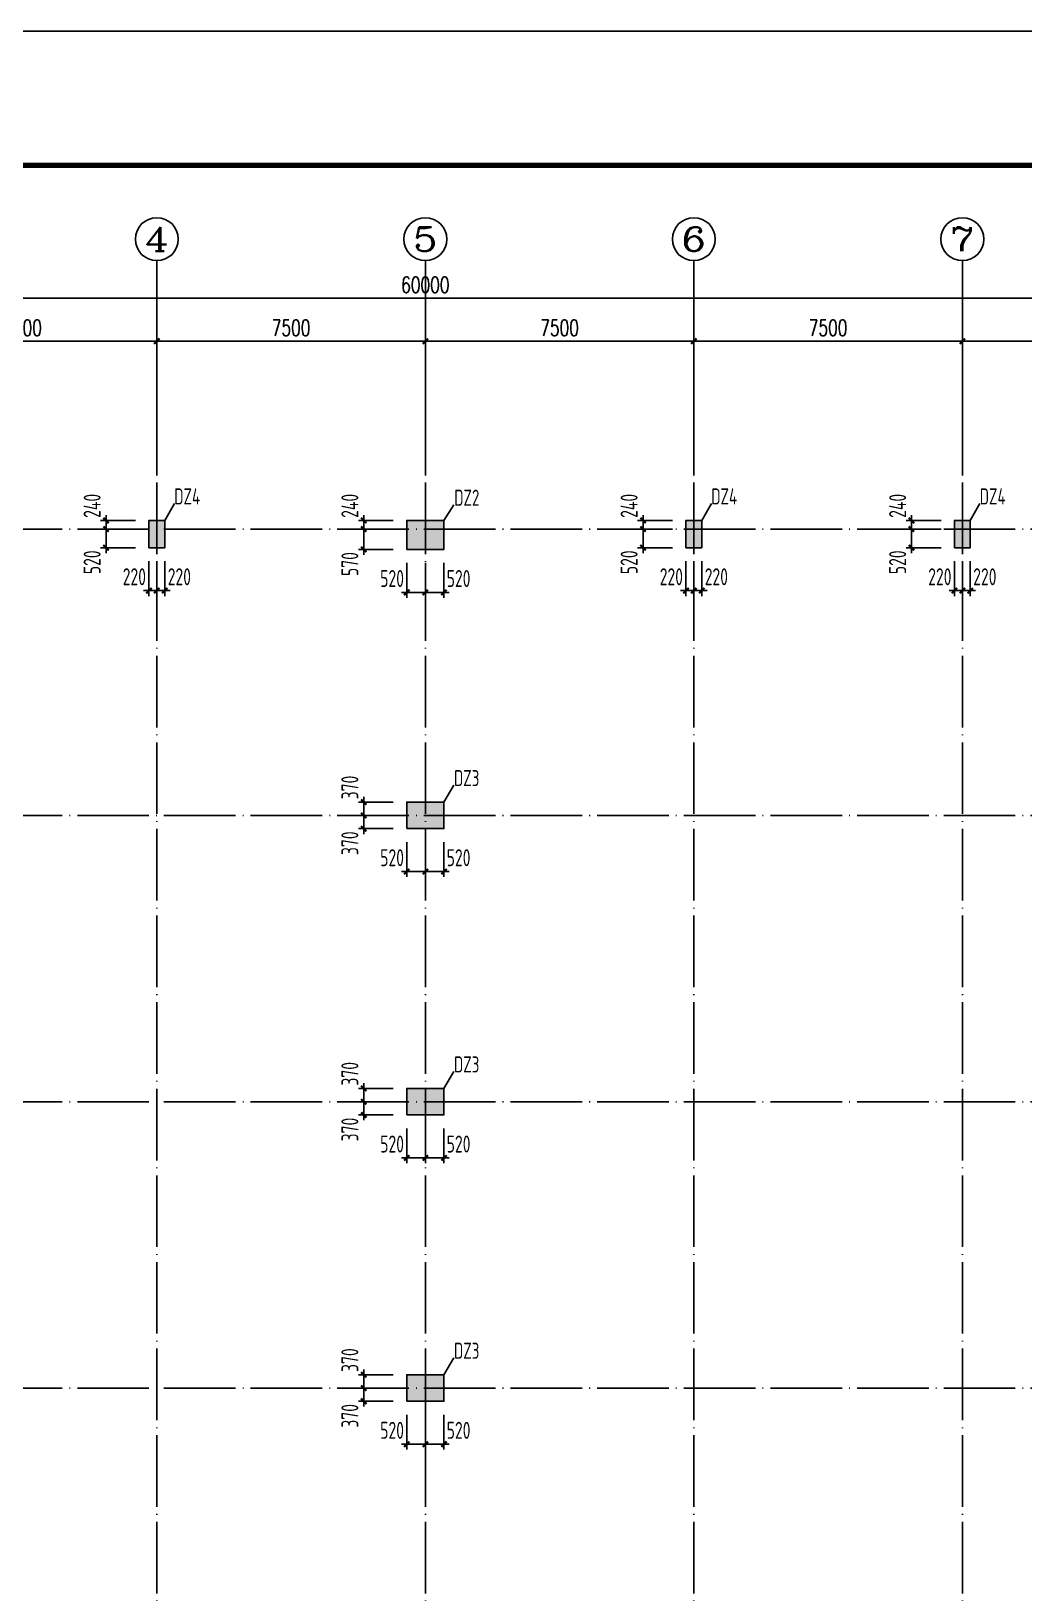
# Model space of a CAD drawing. Extents: x 14475413 to 15955882, y -732572 to -282951.
# Drawn here: x 14927108 to 14954831, y -510457 to -466825 of the extents above; entities that cross this region are included whole.
import ezdxf
from ezdxf.enums import TextEntityAlignment as Align

# ---------------------------------------------------------------- set-up
doc = ezdxf.new("R2010")
doc.units = 0
doc.header["$LTSCALE"] = 1000
doc.header["$MEASUREMENT"] = 0
doc.linetypes.add('DOTE', pattern=[2.42, 2, -0.2, 0.02, -0.2])
for name, color, linetype in [('AXIS', 3, 'Continuous'), ('AXIS_TEXT', 7, 'Continuous'), ('COLU', 253, 'Continuous'), ('COLU_DIM', 3, 'Continuous'), ('COLU_HATCH', 251, 'Continuous'), ('DOTE', 1, 'DOTE'), ('STAIR', 2, 'Continuous'), ('TK', 4, 'Continuous')]:
    doc.layers.add(name, color=color, linetype=linetype)
doc.styles.add('_TCH_AXIS', font='COMPLEX', dxfattribs={"bigfont": 'GBCBIG'})
doc.styles.add('_TCH_DIM_T3', font='SIMPLEX', dxfattribs={"width": 0.705882, "bigfont": 'GBCBIG'})
doc.styles.add('COMPLEX', font='COMPLEX')
doc.styles.add('TSSD_Dimension', font='Tssdeng.shx', dxfattribs={"width": 0.7, "bigfont": 'hztxt.shx'})
doc.styles.add('TSSD_REIN', font='tssdeng.shx', dxfattribs={"width": 0.7, "bigfont": 'tssdchn.shx'})
doc.dimstyles.new('_TCH_ARCH&&150', dxfattribs={"dimtxt": 446.25, "dimasz": 150, "dimexe": 375, "dimexo": 450, "dimgap": 150, "dimtad": 1, "dimdec": 0, "dimzin": 0, "dimdsep": 46, "dimtxsty": '_TCH_DIM_T3', "dimblk": 'ARCHTICK', "dimcen": 0.09, "dimclrt": 7, "dimazin": 2, "dimtfac": 1, "dimtdec": 0, "dimtix": 1, "dimtmove": 2, "dimatfit": 3, "dimfxl": 0, "dimtolj": 1, "dimtzin": 0, "dimarcsym": 0})
doc.dimstyles.new('TSSD_150_150', dxfattribs={"dimtxt": 475, "dimasz": 150, "dimexe": 150, "dimexo": 375, "dimgap": 150, "dimtad": 1, "dimdec": 0, "dimzin": 0, "dimdsep": 46, "dimtxsty": 'TSSD_Dimension', "dimblk": 'ARCHTICK', "dimcen": 0, "dimdle": 150, "dimclrt": 7, "dimadec": 0, "dimazin": 0, "dimtfac": 1, "dimtdec": 0, "dimtix": 1, "dimtmove": 2, "dimatfit": 3, "dimfxl": 0, "dimtolj": 1, "dimtzin": 0, "dimarcsym": 0})

# ---------------------------------------------------------------- blocks, each defined once
blk = doc.blocks.new('_ArchTick')
at = {"color": 0, "linetype": 'ByBlock', "const_width": 0.4}
blk.add_lwpolyline([(-0.5, -0.5), (0.5, 0.5)], dxfattribs=at)
blk = doc.blocks.new('*D75')
at = {"layer": 'COLU_DIM', "color": 0, "lineweight": -2, "ltscale": 0.5}
for p, q in [((14938116, -489481), (14938116, -490456)), ((14938636, -489481), (14938636, -490456)), ((14938786, -490306), (14937966, -490306))]:
    blk.add_line(p, q, dxfattribs=at)
at = {"layer": 'Defpoints', "color": 0, "ltscale": 0.5}
for p in [(14938116, -489106), (14938636, -489106), (14938116, -490306)]:
    blk.add_point(p, dxfattribs=at)
at = {"layer": 'COLU_DIM', "color": 0, "lineweight": -2, "ltscale": 0.5, "xscale": 150, "yscale": 150, "zscale": 150, "rotation": 180}
blk.add_blockref('_ArchTick', (14938116, -490306), dxfattribs=at)
at = {"layer": 'COLU_DIM', "color": 0, "lineweight": -2, "ltscale": 0.5, "xscale": 150, "yscale": 150, "zscale": 150}
blk.add_blockref('_ArchTick', (14938636, -490306), dxfattribs=at)
at = {"layer": 'COLU_DIM', "color": 7, "ltscale": 0.5, "insert": (14939044, -489918), "char_height": 475, "attachment_point": 5, "style": 'TSSD_Dimension'}
blk.add_mtext('\\A1;520', dxfattribs=at)
blk = doc.blocks.new('*D76')
at = {"layer": 'COLU_DIM', "color": 0, "lineweight": -2, "ltscale": 0.5}
for p, q in [((14937596, -489481), (14937596, -490456)), ((14938116, -489481), (14938116, -490456)), ((14938266, -490306), (14937446, -490306))]:
    blk.add_line(p, q, dxfattribs=at)
at = {"layer": 'Defpoints', "color": 0, "ltscale": 0.5}
for p in [(14937596, -489106), (14938116, -489106), (14937596, -490306)]:
    blk.add_point(p, dxfattribs=at)
at = {"layer": 'COLU_DIM', "color": 0, "lineweight": -2, "ltscale": 0.5, "xscale": 150, "yscale": 150, "zscale": 150, "rotation": 180}
blk.add_blockref('_ArchTick', (14937596, -490306), dxfattribs=at)
at = {"layer": 'COLU_DIM', "color": 0, "lineweight": -2, "ltscale": 0.5, "xscale": 150, "yscale": 150, "zscale": 150}
blk.add_blockref('_ArchTick', (14938116, -490306), dxfattribs=at)
at = {"layer": 'COLU_DIM', "color": 7, "ltscale": 0.5, "insert": (14937187, -489918), "char_height": 475, "attachment_point": 5, "style": 'TSSD_Dimension'}
blk.add_mtext('\\A1;520', dxfattribs=at)
blk = doc.blocks.new('*D77')
at = {"layer": 'COLU_DIM', "color": 0, "lineweight": -2, "ltscale": 0.5}
for p, q in [((14936396, -489256), (14936396, -488586)), ((14937221, -488736), (14936246, -488736)), ((14937221, -489106), (14936246, -489106))]:
    blk.add_line(p, q, dxfattribs=at)
at = {"layer": 'Defpoints', "color": 0, "ltscale": 0.5}
for p in [(14936396, -488736), (14937596, -488736), (14937596, -489106)]:
    blk.add_point(p, dxfattribs=at)
at = {"layer": 'COLU_DIM', "color": 0, "lineweight": -2, "ltscale": 0.5, "xscale": 150, "yscale": 150, "zscale": 150}
for p, rotation in [((14936396, -488736), 90), ((14936396, -489106), 270)]:
    blk.add_blockref('_ArchTick', p, dxfattribs=dict(at, rotation=rotation))
at = {"layer": 'COLU_DIM', "color": 7, "ltscale": 0.5, "insert": (14936008, -489514), "char_height": 475, "attachment_point": 5, "rotation": 90, "style": 'TSSD_Dimension'}
blk.add_mtext('\\A1;370', dxfattribs=at)
blk = doc.blocks.new('*D78')
at = {"layer": 'COLU_DIM', "color": 0, "lineweight": -2, "ltscale": 0.5}
for p, q in [((14936396, -488886), (14936396, -488216)), ((14937221, -488366), (14936246, -488366)), ((14937221, -488736), (14936246, -488736))]:
    blk.add_line(p, q, dxfattribs=at)
at = {"layer": 'Defpoints', "color": 0, "ltscale": 0.5}
for p in [(14936396, -488366), (14937596, -488366), (14937596, -488736)]:
    blk.add_point(p, dxfattribs=at)
at = {"layer": 'COLU_DIM', "color": 0, "lineweight": -2, "ltscale": 0.5, "xscale": 150, "yscale": 150, "zscale": 150}
for p, rotation in [((14936396, -488366), 90), ((14936396, -488736), 270)]:
    blk.add_blockref('_ArchTick', p, dxfattribs=dict(at, rotation=rotation))
at = {"layer": 'COLU_DIM', "color": 7, "ltscale": 0.5, "insert": (14936008, -487957), "char_height": 475, "attachment_point": 5, "rotation": 90, "style": 'TSSD_Dimension'}
blk.add_mtext('\\A1;370', dxfattribs=at)
blk = doc.blocks.new('*D79')
at = {"layer": 'COLU_DIM', "color": 0, "lineweight": -2, "ltscale": 0.5}
for p, q in [((14938116, -481681), (14938116, -482656)), ((14938636, -481681), (14938636, -482656)), ((14938786, -482506), (14937966, -482506))]:
    blk.add_line(p, q, dxfattribs=at)
at = {"layer": 'Defpoints', "color": 0, "ltscale": 0.5}
for p in [(14938116, -481306), (14938636, -481306), (14938116, -482506)]:
    blk.add_point(p, dxfattribs=at)
at = {"layer": 'COLU_DIM', "color": 0, "lineweight": -2, "ltscale": 0.5, "xscale": 150, "yscale": 150, "zscale": 150, "rotation": 180}
blk.add_blockref('_ArchTick', (14938116, -482506), dxfattribs=at)
at = {"layer": 'COLU_DIM', "color": 0, "lineweight": -2, "ltscale": 0.5, "xscale": 150, "yscale": 150, "zscale": 150}
blk.add_blockref('_ArchTick', (14938636, -482506), dxfattribs=at)
at = {"layer": 'COLU_DIM', "color": 7, "ltscale": 0.5, "insert": (14939044, -482118), "char_height": 475, "attachment_point": 5, "style": 'TSSD_Dimension'}
blk.add_mtext('\\A1;520', dxfattribs=at)
blk = doc.blocks.new('*D80')
at = {"layer": 'COLU_DIM', "color": 0, "lineweight": -2, "ltscale": 0.5}
for p, q in [((14937596, -481681), (14937596, -482656)), ((14938116, -481681), (14938116, -482656)), ((14938266, -482506), (14937446, -482506))]:
    blk.add_line(p, q, dxfattribs=at)
at = {"layer": 'Defpoints', "color": 0, "ltscale": 0.5}
for p in [(14937596, -481306), (14938116, -481306), (14937596, -482506)]:
    blk.add_point(p, dxfattribs=at)
at = {"layer": 'COLU_DIM', "color": 0, "lineweight": -2, "ltscale": 0.5, "xscale": 150, "yscale": 150, "zscale": 150, "rotation": 180}
blk.add_blockref('_ArchTick', (14937596, -482506), dxfattribs=at)
at = {"layer": 'COLU_DIM', "color": 0, "lineweight": -2, "ltscale": 0.5, "xscale": 150, "yscale": 150, "zscale": 150}
blk.add_blockref('_ArchTick', (14938116, -482506), dxfattribs=at)
at = {"layer": 'COLU_DIM', "color": 7, "ltscale": 0.5, "insert": (14937187, -482118), "char_height": 475, "attachment_point": 5, "style": 'TSSD_Dimension'}
blk.add_mtext('\\A1;520', dxfattribs=at)
blk = doc.blocks.new('*D81')
at = {"layer": 'COLU_DIM', "color": 0, "lineweight": -2, "ltscale": 0.5}
for p, q in [((14937221, -480736), (14936246, -480736)), ((14936396, -481456), (14936396, -480586)), ((14937221, -481306), (14936246, -481306))]:
    blk.add_line(p, q, dxfattribs=at)
at = {"layer": 'Defpoints', "color": 0, "ltscale": 0.5}
for p in [(14936396, -480736), (14937596, -480736), (14937596, -481306)]:
    blk.add_point(p, dxfattribs=at)
at = {"layer": 'COLU_DIM', "color": 0, "lineweight": -2, "ltscale": 0.5, "xscale": 150, "yscale": 150, "zscale": 150}
for p, rotation in [((14936396, -480736), 90), ((14936396, -481306), 270)]:
    blk.add_blockref('_ArchTick', p, dxfattribs=dict(at, rotation=rotation))
at = {"layer": 'COLU_DIM', "color": 7, "ltscale": 0.5, "insert": (14936008, -481714), "char_height": 475, "attachment_point": 5, "rotation": 90, "style": 'TSSD_Dimension'}
blk.add_mtext('\\A1;570', dxfattribs=at)
blk = doc.blocks.new('*D82')
at = {"layer": 'COLU_DIM', "color": 0, "lineweight": -2, "ltscale": 0.5}
for p, q in [((14936396, -480496), (14936396, -480346)), ((14937221, -480496), (14936246, -480496)), ((14937221, -480736), (14936246, -480736)), ((14936396, -480736), (14936396, -480496)), ((14936396, -480736), (14936396, -480886))]:
    blk.add_line(p, q, dxfattribs=at)
at = {"layer": 'Defpoints', "color": 0, "ltscale": 0.5}
for p in [(14936396, -480496), (14937596, -480496), (14937596, -480736)]:
    blk.add_point(p, dxfattribs=at)
at = {"layer": 'COLU_DIM', "color": 0, "lineweight": -2, "ltscale": 0.5, "xscale": 150, "yscale": 150, "zscale": 150}
for p, rotation in [((14936396, -480496), 270), ((14936396, -480736), 90)]:
    blk.add_blockref('_ArchTick', p, dxfattribs=dict(at, rotation=rotation))
at = {"layer": 'COLU_DIM', "color": 7, "ltscale": 0.5, "insert": (14936008, -480087), "char_height": 475, "attachment_point": 5, "rotation": 90, "style": 'TSSD_Dimension'}
blk.add_mtext('\\A1;240', dxfattribs=at)
blk = doc.blocks.new('*D91')
at = {"layer": 'COLU_DIM', "color": 0, "lineweight": -2, "ltscale": 0.5}
for p, q in [((14938116, -497481), (14938116, -498456)), ((14938636, -497481), (14938636, -498456)), ((14938786, -498306), (14937966, -498306))]:
    blk.add_line(p, q, dxfattribs=at)
at = {"layer": 'Defpoints', "color": 0, "ltscale": 0.5}
for p in [(14938116, -497106), (14938636, -497106), (14938116, -498306)]:
    blk.add_point(p, dxfattribs=at)
at = {"layer": 'COLU_DIM', "color": 0, "lineweight": -2, "ltscale": 0.5, "xscale": 150, "yscale": 150, "zscale": 150, "rotation": 180}
blk.add_blockref('_ArchTick', (14938116, -498306), dxfattribs=at)
at = {"layer": 'COLU_DIM', "color": 0, "lineweight": -2, "ltscale": 0.5, "xscale": 150, "yscale": 150, "zscale": 150}
blk.add_blockref('_ArchTick', (14938636, -498306), dxfattribs=at)
at = {"layer": 'COLU_DIM', "color": 7, "ltscale": 0.5, "insert": (14939044, -497918), "char_height": 475, "attachment_point": 5, "style": 'TSSD_Dimension'}
blk.add_mtext('\\A1;520', dxfattribs=at)
blk = doc.blocks.new('*D92')
at = {"layer": 'COLU_DIM', "color": 0, "lineweight": -2, "ltscale": 0.5}
for p, q in [((14937596, -497481), (14937596, -498456)), ((14938116, -497481), (14938116, -498456)), ((14938266, -498306), (14937446, -498306))]:
    blk.add_line(p, q, dxfattribs=at)
at = {"layer": 'Defpoints', "color": 0, "ltscale": 0.5}
for p in [(14937596, -497106), (14938116, -497106), (14937596, -498306)]:
    blk.add_point(p, dxfattribs=at)
at = {"layer": 'COLU_DIM', "color": 0, "lineweight": -2, "ltscale": 0.5, "xscale": 150, "yscale": 150, "zscale": 150, "rotation": 180}
blk.add_blockref('_ArchTick', (14937596, -498306), dxfattribs=at)
at = {"layer": 'COLU_DIM', "color": 0, "lineweight": -2, "ltscale": 0.5, "xscale": 150, "yscale": 150, "zscale": 150}
blk.add_blockref('_ArchTick', (14938116, -498306), dxfattribs=at)
at = {"layer": 'COLU_DIM', "color": 7, "ltscale": 0.5, "insert": (14937187, -497918), "char_height": 475, "attachment_point": 5, "style": 'TSSD_Dimension'}
blk.add_mtext('\\A1;520', dxfattribs=at)
blk = doc.blocks.new('*D93')
at = {"layer": 'COLU_DIM', "color": 0, "lineweight": -2, "ltscale": 0.5}
for p, q in [((14937221, -496736), (14936246, -496736)), ((14936396, -497256), (14936396, -496586)), ((14937221, -497106), (14936246, -497106))]:
    blk.add_line(p, q, dxfattribs=at)
at = {"layer": 'Defpoints', "color": 0, "ltscale": 0.5}
for p in [(14936396, -496736), (14937596, -496736), (14937596, -497106)]:
    blk.add_point(p, dxfattribs=at)
at = {"layer": 'COLU_DIM', "color": 0, "lineweight": -2, "ltscale": 0.5, "xscale": 150, "yscale": 150, "zscale": 150}
for p, rotation in [((14936396, -496736), 90), ((14936396, -497106), 270)]:
    blk.add_blockref('_ArchTick', p, dxfattribs=dict(at, rotation=rotation))
at = {"layer": 'COLU_DIM', "color": 7, "ltscale": 0.5, "insert": (14936008, -497514), "char_height": 475, "attachment_point": 5, "rotation": 90, "style": 'TSSD_Dimension'}
blk.add_mtext('\\A1;370', dxfattribs=at)
blk = doc.blocks.new('*D94')
at = {"layer": 'COLU_DIM', "color": 0, "lineweight": -2, "ltscale": 0.5}
for p, q in [((14937221, -496366), (14936246, -496366)), ((14936396, -496886), (14936396, -496216)), ((14937221, -496736), (14936246, -496736))]:
    blk.add_line(p, q, dxfattribs=at)
at = {"layer": 'Defpoints', "color": 0, "ltscale": 0.5}
for p in [(14936396, -496366), (14937596, -496366), (14937596, -496736)]:
    blk.add_point(p, dxfattribs=at)
at = {"layer": 'COLU_DIM', "color": 0, "lineweight": -2, "ltscale": 0.5, "xscale": 150, "yscale": 150, "zscale": 150}
for p, rotation in [((14936396, -496366), 90), ((14936396, -496736), 270)]:
    blk.add_blockref('_ArchTick', p, dxfattribs=dict(at, rotation=rotation))
at = {"layer": 'COLU_DIM', "color": 7, "ltscale": 0.5, "insert": (14936008, -495957), "char_height": 475, "attachment_point": 5, "rotation": 90, "style": 'TSSD_Dimension'}
blk.add_mtext('\\A1;370', dxfattribs=at)
blk = doc.blocks.new('*D103')
at = {"layer": 'COLU_DIM', "color": 0, "lineweight": -2, "ltscale": 0.5}
for p, q in [((14938116, -505481), (14938116, -506456)), ((14938636, -505481), (14938636, -506456)), ((14938786, -506306), (14937966, -506306))]:
    blk.add_line(p, q, dxfattribs=at)
at = {"layer": 'Defpoints', "color": 0, "ltscale": 0.5}
for p in [(14938116, -505106), (14938636, -505106), (14938116, -506306)]:
    blk.add_point(p, dxfattribs=at)
at = {"layer": 'COLU_DIM', "color": 0, "lineweight": -2, "ltscale": 0.5, "xscale": 150, "yscale": 150, "zscale": 150, "rotation": 180}
blk.add_blockref('_ArchTick', (14938116, -506306), dxfattribs=at)
at = {"layer": 'COLU_DIM', "color": 0, "lineweight": -2, "ltscale": 0.5, "xscale": 150, "yscale": 150, "zscale": 150}
blk.add_blockref('_ArchTick', (14938636, -506306), dxfattribs=at)
at = {"layer": 'COLU_DIM', "color": 7, "ltscale": 0.5, "insert": (14939044, -505918), "char_height": 475, "attachment_point": 5, "style": 'TSSD_Dimension'}
blk.add_mtext('\\A1;520', dxfattribs=at)
blk = doc.blocks.new('*D104')
at = {"layer": 'COLU_DIM', "color": 0, "lineweight": -2, "ltscale": 0.5}
for p, q in [((14937596, -505481), (14937596, -506456)), ((14938116, -505481), (14938116, -506456)), ((14938266, -506306), (14937446, -506306))]:
    blk.add_line(p, q, dxfattribs=at)
at = {"layer": 'Defpoints', "color": 0, "ltscale": 0.5}
for p in [(14937596, -505106), (14938116, -505106), (14937596, -506306)]:
    blk.add_point(p, dxfattribs=at)
at = {"layer": 'COLU_DIM', "color": 0, "lineweight": -2, "ltscale": 0.5, "xscale": 150, "yscale": 150, "zscale": 150, "rotation": 180}
blk.add_blockref('_ArchTick', (14937596, -506306), dxfattribs=at)
at = {"layer": 'COLU_DIM', "color": 0, "lineweight": -2, "ltscale": 0.5, "xscale": 150, "yscale": 150, "zscale": 150}
blk.add_blockref('_ArchTick', (14938116, -506306), dxfattribs=at)
at = {"layer": 'COLU_DIM', "color": 7, "ltscale": 0.5, "insert": (14937187, -505918), "char_height": 475, "attachment_point": 5, "style": 'TSSD_Dimension'}
blk.add_mtext('\\A1;520', dxfattribs=at)
blk = doc.blocks.new('*D105')
at = {"layer": 'COLU_DIM', "color": 0, "lineweight": -2, "ltscale": 0.5}
for p, q in [((14937221, -504736), (14936246, -504736)), ((14936396, -505256), (14936396, -504586)), ((14937221, -505106), (14936246, -505106))]:
    blk.add_line(p, q, dxfattribs=at)
at = {"layer": 'Defpoints', "color": 0, "ltscale": 0.5}
for p in [(14936396, -504736), (14937596, -504736), (14937596, -505106)]:
    blk.add_point(p, dxfattribs=at)
at = {"layer": 'COLU_DIM', "color": 0, "lineweight": -2, "ltscale": 0.5, "xscale": 150, "yscale": 150, "zscale": 150}
for p, rotation in [((14936396, -504736), 90), ((14936396, -505106), 270)]:
    blk.add_blockref('_ArchTick', p, dxfattribs=dict(at, rotation=rotation))
at = {"layer": 'COLU_DIM', "color": 7, "ltscale": 0.5, "insert": (14936008, -505514), "char_height": 475, "attachment_point": 5, "rotation": 90, "style": 'TSSD_Dimension'}
blk.add_mtext('\\A1;370', dxfattribs=at)
blk = doc.blocks.new('*D106')
at = {"layer": 'COLU_DIM', "color": 0, "lineweight": -2, "ltscale": 0.5}
for p, q in [((14937221, -504366), (14936246, -504366)), ((14936396, -504886), (14936396, -504216)), ((14937221, -504736), (14936246, -504736))]:
    blk.add_line(p, q, dxfattribs=at)
at = {"layer": 'Defpoints', "color": 0, "ltscale": 0.5}
for p in [(14936396, -504366), (14937596, -504366), (14937596, -504736)]:
    blk.add_point(p, dxfattribs=at)
at = {"layer": 'COLU_DIM', "color": 0, "lineweight": -2, "ltscale": 0.5, "xscale": 150, "yscale": 150, "zscale": 150}
for p, rotation in [((14936396, -504366), 90), ((14936396, -504736), 270)]:
    blk.add_blockref('_ArchTick', p, dxfattribs=dict(at, rotation=rotation))
at = {"layer": 'COLU_DIM', "color": 7, "ltscale": 0.5, "insert": (14936008, -503957), "char_height": 475, "attachment_point": 5, "rotation": 90, "style": 'TSSD_Dimension'}
blk.add_mtext('\\A1;370', dxfattribs=at)
blk = doc.blocks.new('*D211')
at = {"layer": 'COLU_DIM', "color": 0, "lineweight": -2, "ltscale": 0.5}
for p, q in [((14930616, -481631), (14930616, -482606)), ((14930836, -481631), (14930836, -482606)), ((14930616, -482456), (14930466, -482456)), ((14930836, -482456), (14930616, -482456)), ((14930836, -482456), (14930986, -482456))]:
    blk.add_line(p, q, dxfattribs=at)
at = {"layer": 'Defpoints', "color": 0, "ltscale": 0.5}
for p in [(14930616, -481256), (14930836, -481256), (14930616, -482456)]:
    blk.add_point(p, dxfattribs=at)
at = {"layer": 'COLU_DIM', "color": 0, "lineweight": -2, "ltscale": 0.5, "xscale": 150, "yscale": 150, "zscale": 150}
blk.add_blockref('_ArchTick', (14930616, -482456), dxfattribs=at)
at = {"layer": 'COLU_DIM', "color": 0, "lineweight": -2, "ltscale": 0.5, "xscale": 150, "yscale": 150, "zscale": 150, "rotation": 180}
blk.add_blockref('_ArchTick', (14930836, -482456), dxfattribs=at)
at = {"layer": 'COLU_DIM', "color": 7, "ltscale": 0.5, "insert": (14931244, -482068), "char_height": 475, "attachment_point": 5, "style": 'TSSD_Dimension'}
blk.add_mtext('\\A1;220', dxfattribs=at)
blk = doc.blocks.new('*D212')
at = {"layer": 'COLU_DIM', "color": 0, "lineweight": -2, "ltscale": 0.5}
for p, q in [((14930396, -481631), (14930396, -482606)), ((14930616, -481631), (14930616, -482606)), ((14930396, -482456), (14930246, -482456)), ((14930616, -482456), (14930396, -482456)), ((14930616, -482456), (14930766, -482456))]:
    blk.add_line(p, q, dxfattribs=at)
at = {"layer": 'Defpoints', "color": 0, "ltscale": 0.5}
for p in [(14930396, -481256), (14930616, -481256), (14930396, -482456)]:
    blk.add_point(p, dxfattribs=at)
at = {"layer": 'COLU_DIM', "color": 0, "lineweight": -2, "ltscale": 0.5, "xscale": 150, "yscale": 150, "zscale": 150}
blk.add_blockref('_ArchTick', (14930396, -482456), dxfattribs=at)
at = {"layer": 'COLU_DIM', "color": 0, "lineweight": -2, "ltscale": 0.5, "xscale": 150, "yscale": 150, "zscale": 150, "rotation": 180}
blk.add_blockref('_ArchTick', (14930616, -482456), dxfattribs=at)
at = {"layer": 'COLU_DIM', "color": 7, "ltscale": 0.5, "insert": (14929987, -482068), "char_height": 475, "attachment_point": 5, "style": 'TSSD_Dimension'}
blk.add_mtext('\\A1;220', dxfattribs=at)
blk = doc.blocks.new('*D213')
at = {"layer": 'COLU_DIM', "color": 0, "lineweight": -2, "ltscale": 0.5}
for p, q in [((14930021, -480736), (14929046, -480736)), ((14929196, -481406), (14929196, -480586)), ((14930021, -481256), (14929046, -481256))]:
    blk.add_line(p, q, dxfattribs=at)
at = {"layer": 'Defpoints', "color": 0, "ltscale": 0.5}
for p in [(14929196, -480736), (14930396, -480736), (14930396, -481256)]:
    blk.add_point(p, dxfattribs=at)
at = {"layer": 'COLU_DIM', "color": 0, "lineweight": -2, "ltscale": 0.5, "xscale": 150, "yscale": 150, "zscale": 150}
for p, rotation in [((14929196, -480736), 90), ((14929196, -481256), 270)]:
    blk.add_blockref('_ArchTick', p, dxfattribs=dict(at, rotation=rotation))
at = {"layer": 'COLU_DIM', "color": 7, "ltscale": 0.5, "insert": (14928808, -481664), "char_height": 475, "attachment_point": 5, "rotation": 90, "style": 'TSSD_Dimension'}
blk.add_mtext('\\A1;520', dxfattribs=at)
blk = doc.blocks.new('*D214')
at = {"layer": 'COLU_DIM', "color": 0, "lineweight": -2, "ltscale": 0.5}
for p, q in [((14929196, -480496), (14929196, -480346)), ((14930021, -480496), (14929046, -480496)), ((14930021, -480736), (14929046, -480736)), ((14929196, -480736), (14929196, -480496)), ((14929196, -480736), (14929196, -480886))]:
    blk.add_line(p, q, dxfattribs=at)
at = {"layer": 'Defpoints', "color": 0, "ltscale": 0.5}
for p in [(14929196, -480496), (14930396, -480496), (14930396, -480736)]:
    blk.add_point(p, dxfattribs=at)
at = {"layer": 'COLU_DIM', "color": 0, "lineweight": -2, "ltscale": 0.5, "xscale": 150, "yscale": 150, "zscale": 150}
for p, rotation in [((14929196, -480496), 270), ((14929196, -480736), 90)]:
    blk.add_blockref('_ArchTick', p, dxfattribs=dict(at, rotation=rotation))
at = {"layer": 'COLU_DIM', "color": 7, "ltscale": 0.5, "insert": (14928808, -480087), "char_height": 475, "attachment_point": 5, "rotation": 90, "style": 'TSSD_Dimension'}
blk.add_mtext('\\A1;240', dxfattribs=at)
blk = doc.blocks.new('*D215')
at = {"layer": 'COLU_DIM', "color": 0, "lineweight": -2, "ltscale": 0.5}
for p, q in [((14945616, -481631), (14945616, -482606)), ((14945836, -481631), (14945836, -482606)), ((14945616, -482456), (14945466, -482456)), ((14945836, -482456), (14945616, -482456)), ((14945836, -482456), (14945986, -482456))]:
    blk.add_line(p, q, dxfattribs=at)
at = {"layer": 'Defpoints', "color": 0, "ltscale": 0.5}
for p in [(14945616, -481256), (14945836, -481256), (14945616, -482456)]:
    blk.add_point(p, dxfattribs=at)
at = {"layer": 'COLU_DIM', "color": 0, "lineweight": -2, "ltscale": 0.5, "xscale": 150, "yscale": 150, "zscale": 150}
blk.add_blockref('_ArchTick', (14945616, -482456), dxfattribs=at)
at = {"layer": 'COLU_DIM', "color": 0, "lineweight": -2, "ltscale": 0.5, "xscale": 150, "yscale": 150, "zscale": 150, "rotation": 180}
blk.add_blockref('_ArchTick', (14945836, -482456), dxfattribs=at)
at = {"layer": 'COLU_DIM', "color": 7, "ltscale": 0.5, "insert": (14946244, -482068), "char_height": 475, "attachment_point": 5, "style": 'TSSD_Dimension'}
blk.add_mtext('\\A1;220', dxfattribs=at)
blk = doc.blocks.new('*D216')
at = {"layer": 'COLU_DIM', "color": 0, "lineweight": -2, "ltscale": 0.5}
for p, q in [((14945396, -481631), (14945396, -482606)), ((14945616, -481631), (14945616, -482606)), ((14945396, -482456), (14945246, -482456)), ((14945616, -482456), (14945396, -482456)), ((14945616, -482456), (14945766, -482456))]:
    blk.add_line(p, q, dxfattribs=at)
at = {"layer": 'Defpoints', "color": 0, "ltscale": 0.5}
for p in [(14945396, -481256), (14945616, -481256), (14945396, -482456)]:
    blk.add_point(p, dxfattribs=at)
at = {"layer": 'COLU_DIM', "color": 0, "lineweight": -2, "ltscale": 0.5, "xscale": 150, "yscale": 150, "zscale": 150}
blk.add_blockref('_ArchTick', (14945396, -482456), dxfattribs=at)
at = {"layer": 'COLU_DIM', "color": 0, "lineweight": -2, "ltscale": 0.5, "xscale": 150, "yscale": 150, "zscale": 150, "rotation": 180}
blk.add_blockref('_ArchTick', (14945616, -482456), dxfattribs=at)
at = {"layer": 'COLU_DIM', "color": 7, "ltscale": 0.5, "insert": (14944987, -482068), "char_height": 475, "attachment_point": 5, "style": 'TSSD_Dimension'}
blk.add_mtext('\\A1;220', dxfattribs=at)
blk = doc.blocks.new('*D217')
at = {"layer": 'COLU_DIM', "color": 0, "lineweight": -2, "ltscale": 0.5}
for p, q in [((14945021, -480736), (14944046, -480736)), ((14944196, -481406), (14944196, -480586)), ((14945021, -481256), (14944046, -481256))]:
    blk.add_line(p, q, dxfattribs=at)
at = {"layer": 'Defpoints', "color": 0, "ltscale": 0.5}
for p in [(14944196, -480736), (14945396, -480736), (14945396, -481256)]:
    blk.add_point(p, dxfattribs=at)
at = {"layer": 'COLU_DIM', "color": 0, "lineweight": -2, "ltscale": 0.5, "xscale": 150, "yscale": 150, "zscale": 150}
for p, rotation in [((14944196, -480736), 90), ((14944196, -481256), 270)]:
    blk.add_blockref('_ArchTick', p, dxfattribs=dict(at, rotation=rotation))
at = {"layer": 'COLU_DIM', "color": 7, "ltscale": 0.5, "insert": (14943808, -481664), "char_height": 475, "attachment_point": 5, "rotation": 90, "style": 'TSSD_Dimension'}
blk.add_mtext('\\A1;520', dxfattribs=at)
blk = doc.blocks.new('*D218')
at = {"layer": 'COLU_DIM', "color": 0, "lineweight": -2, "ltscale": 0.5}
for p, q in [((14944196, -480496), (14944196, -480346)), ((14945021, -480496), (14944046, -480496)), ((14945021, -480736), (14944046, -480736)), ((14944196, -480736), (14944196, -480496)), ((14944196, -480736), (14944196, -480886))]:
    blk.add_line(p, q, dxfattribs=at)
at = {"layer": 'Defpoints', "color": 0, "ltscale": 0.5}
for p in [(14944196, -480496), (14945396, -480496), (14945396, -480736)]:
    blk.add_point(p, dxfattribs=at)
at = {"layer": 'COLU_DIM', "color": 0, "lineweight": -2, "ltscale": 0.5, "xscale": 150, "yscale": 150, "zscale": 150}
for p, rotation in [((14944196, -480496), 270), ((14944196, -480736), 90)]:
    blk.add_blockref('_ArchTick', p, dxfattribs=dict(at, rotation=rotation))
at = {"layer": 'COLU_DIM', "color": 7, "ltscale": 0.5, "insert": (14943808, -480087), "char_height": 475, "attachment_point": 5, "rotation": 90, "style": 'TSSD_Dimension'}
blk.add_mtext('\\A1;240', dxfattribs=at)
blk = doc.blocks.new('*D219')
at = {"layer": 'COLU_DIM', "color": 0, "lineweight": -2, "ltscale": 0.5}
for p, q in [((14953116, -481631), (14953116, -482606)), ((14953336, -481631), (14953336, -482606)), ((14953116, -482456), (14952966, -482456)), ((14953336, -482456), (14953116, -482456)), ((14953336, -482456), (14953486, -482456))]:
    blk.add_line(p, q, dxfattribs=at)
at = {"layer": 'Defpoints', "color": 0, "ltscale": 0.5}
for p in [(14953116, -481256), (14953336, -481256), (14953116, -482456)]:
    blk.add_point(p, dxfattribs=at)
at = {"layer": 'COLU_DIM', "color": 0, "lineweight": -2, "ltscale": 0.5, "xscale": 150, "yscale": 150, "zscale": 150}
blk.add_blockref('_ArchTick', (14953116, -482456), dxfattribs=at)
at = {"layer": 'COLU_DIM', "color": 0, "lineweight": -2, "ltscale": 0.5, "xscale": 150, "yscale": 150, "zscale": 150, "rotation": 180}
blk.add_blockref('_ArchTick', (14953336, -482456), dxfattribs=at)
at = {"layer": 'COLU_DIM', "color": 7, "ltscale": 0.5, "insert": (14953744, -482068), "char_height": 475, "attachment_point": 5, "style": 'TSSD_Dimension'}
blk.add_mtext('\\A1;220', dxfattribs=at)
blk = doc.blocks.new('*D220')
at = {"layer": 'COLU_DIM', "color": 0, "lineweight": -2, "ltscale": 0.5}
for p, q in [((14952896, -481631), (14952896, -482606)), ((14953116, -481631), (14953116, -482606)), ((14952896, -482456), (14952746, -482456)), ((14953116, -482456), (14952896, -482456)), ((14953116, -482456), (14953266, -482456))]:
    blk.add_line(p, q, dxfattribs=at)
at = {"layer": 'Defpoints', "color": 0, "ltscale": 0.5}
for p in [(14952896, -481256), (14953116, -481256), (14952896, -482456)]:
    blk.add_point(p, dxfattribs=at)
at = {"layer": 'COLU_DIM', "color": 0, "lineweight": -2, "ltscale": 0.5, "xscale": 150, "yscale": 150, "zscale": 150}
blk.add_blockref('_ArchTick', (14952896, -482456), dxfattribs=at)
at = {"layer": 'COLU_DIM', "color": 0, "lineweight": -2, "ltscale": 0.5, "xscale": 150, "yscale": 150, "zscale": 150, "rotation": 180}
blk.add_blockref('_ArchTick', (14953116, -482456), dxfattribs=at)
at = {"layer": 'COLU_DIM', "color": 7, "ltscale": 0.5, "insert": (14952487, -482068), "char_height": 475, "attachment_point": 5, "style": 'TSSD_Dimension'}
blk.add_mtext('\\A1;220', dxfattribs=at)
blk = doc.blocks.new('*D221')
at = {"layer": 'COLU_DIM', "color": 0, "lineweight": -2, "ltscale": 0.5}
for p, q in [((14952521, -480736), (14951546, -480736)), ((14951696, -481406), (14951696, -480586)), ((14952521, -481256), (14951546, -481256))]:
    blk.add_line(p, q, dxfattribs=at)
at = {"layer": 'Defpoints', "color": 0, "ltscale": 0.5}
for p in [(14951696, -480736), (14952896, -480736), (14952896, -481256)]:
    blk.add_point(p, dxfattribs=at)
at = {"layer": 'COLU_DIM', "color": 0, "lineweight": -2, "ltscale": 0.5, "xscale": 150, "yscale": 150, "zscale": 150}
for p, rotation in [((14951696, -480736), 90), ((14951696, -481256), 270)]:
    blk.add_blockref('_ArchTick', p, dxfattribs=dict(at, rotation=rotation))
at = {"layer": 'COLU_DIM', "color": 7, "ltscale": 0.5, "insert": (14951308, -481664), "char_height": 475, "attachment_point": 5, "rotation": 90, "style": 'TSSD_Dimension'}
blk.add_mtext('\\A1;520', dxfattribs=at)
blk = doc.blocks.new('*D222')
at = {"layer": 'COLU_DIM', "color": 0, "lineweight": -2, "ltscale": 0.5}
for p, q in [((14951696, -480496), (14951696, -480346)), ((14952521, -480496), (14951546, -480496)), ((14952521, -480736), (14951546, -480736)), ((14951696, -480736), (14951696, -480496)), ((14951696, -480736), (14951696, -480886))]:
    blk.add_line(p, q, dxfattribs=at)
at = {"layer": 'Defpoints', "color": 0, "ltscale": 0.5}
for p in [(14951696, -480496), (14952896, -480496), (14952896, -480736)]:
    blk.add_point(p, dxfattribs=at)
at = {"layer": 'COLU_DIM', "color": 0, "lineweight": -2, "ltscale": 0.5, "xscale": 150, "yscale": 150, "zscale": 150}
for p, rotation in [((14951696, -480496), 270), ((14951696, -480736), 90)]:
    blk.add_blockref('_ArchTick', p, dxfattribs=dict(at, rotation=rotation))
at = {"layer": 'COLU_DIM', "color": 7, "ltscale": 0.5, "insert": (14951308, -480087), "char_height": 475, "attachment_point": 5, "rotation": 90, "style": 'TSSD_Dimension'}
blk.add_mtext('\\A1;240', dxfattribs=at)
blk = doc.blocks.new('GeYuanFrame_00164207', base_point=(20.09, 4.53))
at = {"layer": 'TK'}
blk.add_lwpolyline([(20.09, 4.53), (20.09, 598.53), (1071.09, 598.53), (1071.09, 4.53)], close=True, dxfattribs=at)
at = {"layer": 'TK', "const_width": 1}
blk.add_lwpolyline([(45.09, 588.53), (1061.09, 588.53), (1061.09, 14.53), (45.09, 14.53)], close=True, dxfattribs=at)
blk = doc.blocks.new('2Q32321321')
at = {"layer": 'COLU'}
for points in [[(14930396, -481256), (14930396, -480496), (14930836, -480496), (14930836, -481256)], [(14937596, -481306), (14937596, -480496), (14938636, -480496), (14938636, -481306)], [(14945396, -481256), (14945396, -480496), (14945836, -480496), (14945836, -481256)], [(14952896, -481256), (14952896, -480496), (14953336, -480496), (14953336, -481256)], [(14937596, -489106), (14937596, -488366), (14938636, -488366), (14938636, -489106)], [(14937596, -497106), (14937596, -496366), (14938636, -496366), (14938636, -497106)], [(14937596, -505106), (14937596, -504366), (14938636, -504366), (14938636, -505106)]]:
    blk.add_lwpolyline(points, close=True, dxfattribs=at)
blk = doc.blocks.new('_AXISO')
blk.add_circle((0, 0), 0.5)
at = {"layer": 'AXIS_TEXT', "style": 'COMPLEX', "width": 1.041667}
blk.add_attdef('A', text='', height=0.56, dxfattribs=at).set_placement((-0.25, -0.28), (0.25, -0.28), align=Align.FIT)
blk = doc.blocks.new('*D1367')
at = {"layer": 'AXIS', "color": 0, "lineweight": -2}
for p, q in [((14908116, -478786), (14908116, -473911)), ((14968116, -478786), (14968116, -473911)), ((14908116, -474286), (14968116, -474286))]:
    blk.add_line(p, q, dxfattribs=at)
at = {"layer": 'Defpoints', "color": 0}
for p in [(14968116, -474286), (14908116, -479236), (14968116, -479236)]:
    blk.add_point(p, dxfattribs=at)
at = {"layer": 'AXIS', "color": 0, "lineweight": -2, "xscale": 150, "yscale": 150, "zscale": 150, "rotation": 180}
blk.add_blockref('_ArchTick', (14908116, -474286), dxfattribs=at)
at = {"layer": 'AXIS', "color": 0, "lineweight": -2, "xscale": 150, "yscale": 150, "zscale": 150}
blk.add_blockref('_ArchTick', (14968116, -474286), dxfattribs=at)
at = {"layer": 'AXIS', "color": 7, "insert": (14938116, -473913), "char_height": 446.2, "attachment_point": 5, "style": '_TCH_DIM_T3'}
blk.add_mtext('\\A1;60000', dxfattribs=at)
blk = doc.blocks.new('*D1370')
at = {"layer": 'AXIS', "color": 0, "lineweight": -2}
for p, q in [((14923116, -478786), (14923116, -475111)), ((14930616, -478786), (14930616, -475111)), ((14923116, -475486), (14930616, -475486))]:
    blk.add_line(p, q, dxfattribs=at)
at = {"layer": 'Defpoints', "color": 0}
for p in [(14930616, -475486), (14923116, -479236), (14930616, -479236)]:
    blk.add_point(p, dxfattribs=at)
at = {"layer": 'AXIS', "color": 0, "lineweight": -2, "xscale": 150, "yscale": 150, "zscale": 150, "rotation": 180}
blk.add_blockref('_ArchTick', (14923116, -475486), dxfattribs=at)
at = {"layer": 'AXIS', "color": 0, "lineweight": -2, "xscale": 150, "yscale": 150, "zscale": 150}
blk.add_blockref('_ArchTick', (14930616, -475486), dxfattribs=at)
at = {"layer": 'AXIS', "color": 7, "insert": (14926866, -475113), "char_height": 446.2, "attachment_point": 5, "style": '_TCH_DIM_T3'}
blk.add_mtext('\\A1;7500', dxfattribs=at)
blk = doc.blocks.new('*D1371')
at = {"layer": 'AXIS', "color": 0, "lineweight": -2}
for p, q in [((14930616, -478786), (14930616, -475111)), ((14938116, -478786), (14938116, -475111)), ((14930616, -475486), (14938116, -475486))]:
    blk.add_line(p, q, dxfattribs=at)
at = {"layer": 'Defpoints', "color": 0}
for p in [(14938116, -475486), (14930616, -479236), (14938116, -479236)]:
    blk.add_point(p, dxfattribs=at)
at = {"layer": 'AXIS', "color": 0, "lineweight": -2, "xscale": 150, "yscale": 150, "zscale": 150, "rotation": 180}
blk.add_blockref('_ArchTick', (14930616, -475486), dxfattribs=at)
at = {"layer": 'AXIS', "color": 0, "lineweight": -2, "xscale": 150, "yscale": 150, "zscale": 150}
blk.add_blockref('_ArchTick', (14938116, -475486), dxfattribs=at)
at = {"layer": 'AXIS', "color": 7, "insert": (14934366, -475113), "char_height": 446.2, "attachment_point": 5, "style": '_TCH_DIM_T3'}
blk.add_mtext('\\A1;7500', dxfattribs=at)
blk = doc.blocks.new('*D1372')
at = {"layer": 'AXIS', "color": 0, "lineweight": -2}
for p, q in [((14938116, -478786), (14938116, -475111)), ((14945616, -478786), (14945616, -475111)), ((14938116, -475486), (14945616, -475486))]:
    blk.add_line(p, q, dxfattribs=at)
at = {"layer": 'Defpoints', "color": 0}
for p in [(14945616, -475486), (14938116, -479236), (14945616, -479236)]:
    blk.add_point(p, dxfattribs=at)
at = {"layer": 'AXIS', "color": 0, "lineweight": -2, "xscale": 150, "yscale": 150, "zscale": 150, "rotation": 180}
blk.add_blockref('_ArchTick', (14938116, -475486), dxfattribs=at)
at = {"layer": 'AXIS', "color": 0, "lineweight": -2, "xscale": 150, "yscale": 150, "zscale": 150}
blk.add_blockref('_ArchTick', (14945616, -475486), dxfattribs=at)
at = {"layer": 'AXIS', "color": 7, "insert": (14941866, -475113), "char_height": 446.2, "attachment_point": 5, "style": '_TCH_DIM_T3'}
blk.add_mtext('\\A1;7500', dxfattribs=at)
blk = doc.blocks.new('*D1373')
at = {"layer": 'AXIS', "color": 0, "lineweight": -2}
for p, q in [((14945616, -478786), (14945616, -475111)), ((14953116, -478786), (14953116, -475111)), ((14945616, -475486), (14953116, -475486))]:
    blk.add_line(p, q, dxfattribs=at)
at = {"layer": 'Defpoints', "color": 0}
for p in [(14953116, -475486), (14945616, -479236), (14953116, -479236)]:
    blk.add_point(p, dxfattribs=at)
at = {"layer": 'AXIS', "color": 0, "lineweight": -2, "xscale": 150, "yscale": 150, "zscale": 150, "rotation": 180}
blk.add_blockref('_ArchTick', (14945616, -475486), dxfattribs=at)
at = {"layer": 'AXIS', "color": 0, "lineweight": -2, "xscale": 150, "yscale": 150, "zscale": 150}
blk.add_blockref('_ArchTick', (14953116, -475486), dxfattribs=at)
at = {"layer": 'AXIS', "color": 7, "insert": (14949366, -475113), "char_height": 446.2, "attachment_point": 5, "style": '_TCH_DIM_T3'}
blk.add_mtext('\\A1;7500', dxfattribs=at)
blk = doc.blocks.new('*D1374')
at = {"layer": 'AXIS', "color": 0, "lineweight": -2}
for p, q in [((14953116, -478786), (14953116, -475111)), ((14960616, -478786), (14960616, -475111)), ((14953116, -475486), (14960616, -475486))]:
    blk.add_line(p, q, dxfattribs=at)
at = {"layer": 'Defpoints', "color": 0}
for p in [(14960616, -475486), (14953116, -479236), (14960616, -479236)]:
    blk.add_point(p, dxfattribs=at)
at = {"layer": 'AXIS', "color": 0, "lineweight": -2, "xscale": 150, "yscale": 150, "zscale": 150, "rotation": 180}
blk.add_blockref('_ArchTick', (14953116, -475486), dxfattribs=at)
at = {"layer": 'AXIS', "color": 0, "lineweight": -2, "xscale": 150, "yscale": 150, "zscale": 150}
blk.add_blockref('_ArchTick', (14960616, -475486), dxfattribs=at)
at = {"layer": 'AXIS', "color": 7, "insert": (14956866, -475113), "char_height": 446.2, "attachment_point": 5, "style": '_TCH_DIM_T3'}
blk.add_mtext('\\A1;7500', dxfattribs=at)

msp = doc.modelspace()

# ---------------------------------------------------------------- hatches: boundary and pattern name
at = {"layer": 'COLU_HATCH', "ltscale": 0.5}
for points in [[(14930395.7, -481255.7), (14930395.7, -480495.7), (14930835.7, -480495.7), (14930835.7, -481255.7)], [(14937595.7, -481305.7), (14937595.7, -480495.7), (14938635.7, -480495.7), (14938635.7, -481305.7)], [(14945395.7, -481255.7), (14945395.7, -480495.7), (14945835.7, -480495.7), (14945835.7, -481255.7)], [(14952895.7, -481255.7), (14952895.7, -480495.7), (14953335.7, -480495.7), (14953335.7, -481255.7)], [(14937595.7, -489105.7), (14937595.7, -488365.7), (14938635.7, -488365.7), (14938635.7, -489105.7)], [(14937595.7, -497105.7), (14937595.7, -496365.7), (14938635.7, -496365.7), (14938635.7, -497105.7)], [(14937595.7, -505105.7), (14937595.7, -504365.7), (14938635.7, -504365.7), (14938635.7, -505105.7)]]:
    msp.add_hatch(color=256, dxfattribs=at).paths.add_polyline_path(points)

# ---------------------------------------------------------------- linework, layer by layer
at = {"layer": 'AXIS'}
for p, q in [((14930615.7, -479235.7), (14930615.7, -473235.7)), ((14938115.7, -479235.7), (14938115.7, -473235.7)), ((14945615.7, -479235.7), (14945615.7, -473235.7)), ((14953115.7, -479235.7), (14953115.7, -473235.7))]:
    msp.add_line(p, q, dxfattribs=at)
at = {"layer": 'DOTE'}
for p, q in [((14930615.7, -578235.7), (14930615.7, -479235.7)), ((14938115.7, -578235.7), (14938115.7, -479235.7)), ((14945615.7, -578235.7), (14945615.7, -479235.7)), ((14953115.7, -578235.7), (14953115.7, -479235.7)), ((14906615.7, -480735.7), (14969615.7, -480735.7)), ((14906615.7, -488735.7), (14969615.7, -488735.7)), ((14906615.7, -496735.7), (14969615.7, -496735.7)), ((14906615.7, -504735.7), (14969615.7, -504735.7))]:
    msp.add_line(p, q, dxfattribs=at)
at = {"layer": 'STAIR'}
for p, q in [((14930835.7, -480495.7), (14931108.7, -480019.9)), ((14938635.7, -480495.7), (14938908.7, -480054.9)), ((14945835.7, -480495.7), (14946108.7, -480019.9)), ((14953335.7, -480495.7), (14953608.7, -480019.9)), ((14938635.7, -488365.7), (14938908.7, -487889.9)), ((14938635.7, -496365.7), (14938908.7, -495889.9)), ((14938635.7, -504365.7), (14938908.7, -503889.9))]:
    msp.add_line(p, q, dxfattribs=at)

# ---------------------------------------------------------------- block references
at = {"xscale": 150, "yscale": 150, "zscale": 150, "rotation": 270}
msp.add_blockref('GeYuanFrame_00164207', (14893868, -466825.4), dxfattribs=at)
msp.add_blockref('2Q32321321', (0, 0))
at = {"layer": 'AXIS'}
ref = msp.add_blockref('_AXISO', (14930615.7, -472635.7), dxfattribs=dict(at, xscale=1200, yscale=1200, zscale=1200))
ref.add_attrib('A', '4', dxfattribs={"layer": 'AXIS_TEXT', "ltscale": 0.5, "height": 678.8, "style": '_TCH_AXIS', "width": 1.3125}).set_placement((14930276.3, -472975.1), (14930955.1, -472975.1), align=Align.FIT)
ref = msp.add_blockref('_AXISO', (14938115.7, -472635.7), dxfattribs=dict(at, xscale=1200, yscale=1200, zscale=1200))
ref.add_attrib('A', '5', dxfattribs={"layer": 'AXIS_TEXT', "ltscale": 0.5, "height": 678.8, "style": '_TCH_AXIS', "width": 1.5}).set_placement((14937776.3, -472975.1), (14938455.1, -472975.1), align=Align.FIT)
ref = msp.add_blockref('_AXISO', (14945615.7, -472635.7), dxfattribs=dict(at, xscale=1200, yscale=1200, zscale=1200))
ref.add_attrib('A', '6', dxfattribs={"layer": 'AXIS_TEXT', "ltscale": 0.5, "height": 678.8, "style": '_TCH_AXIS', "width": 1.5}).set_placement((14945276.3, -472975.1), (14945955.1, -472975.1), align=Align.FIT)
ref = msp.add_blockref('_AXISO', (14953115.7, -472635.7), dxfattribs=dict(at, xscale=1200, yscale=1200, zscale=1200))
ref.add_attrib('A', '7', dxfattribs={"layer": 'AXIS_TEXT', "ltscale": 0.5, "height": 678.8, "style": '_TCH_AXIS', "width": 1.5}).set_placement((14952776.3, -472975.1), (14953455.1, -472975.1), align=Align.FIT)

# ---------------------------------------------------------------- texts
at = {"layer": 'STAIR', "style": 'TSSD_REIN', "width": 0.7}
for s, p in [('DZ4', (14931824.4, -480049)), ('DZ2', (14939624.4, -480084)), ('DZ4', (14946824.4, -480049)), ('DZ4', (14954324.4, -480049)), ('DZ3', (14939624.4, -487919)), ('DZ3', (14939624.4, -495919)), ('DZ3', (14939624.4, -503919))]:
    msp.add_text(s, height=450, dxfattribs=at).set_placement(p, align=Align.RIGHT)

# ---------------------------------------------------------------- dimensions: what is measured, and where the dimension line sits
at = {"layer": 'AXIS'}
for p1, p2, distance, text, picture, middle in [((14908115.7, -479235.7), (14968115.7, -479235.7), 4950, '60000', '*D1367', (14938115.7, -473912.6)), ((14923115.7, -479235.7), (14930615.7, -479235.7), 3750, '7500', '*D1370', (14926865.7, -475112.6)), ((14930615.7, -479235.7), (14938115.7, -479235.7), 3750, '7500', '*D1371', (14934365.7, -475112.6)), ((14938115.7, -479235.7), (14945615.7, -479235.7), 3750, '7500', '*D1372', (14941865.7, -475112.6)), ((14945615.7, -479235.7), (14953115.7, -479235.7), 3750, '7500', '*D1373', (14949365.7, -475112.6)), ((14953115.7, -479235.7), (14960615.7, -479235.7), 3750, '7500', '*D1374', (14956865.7, -475112.6))]:
    dim = msp.add_aligned_dim(p1=p1, p2=p2, distance=distance, text=text, dimstyle='_TCH_ARCH&&150', dxfattribs=at)
    dim.commit()
    dim.dimension.update_dxf_attribs({"geometry": picture, "text_midpoint": middle})
at = {"layer": 'COLU_DIM', "ltscale": 0.5}
for base, p1, p2, angle, picture, middle in [((14929195.7, -480495.7), (14930395.7, -480735.7), (14930395.7, -480495.7), 90, '*D214', (14928808.2, -480087.1)), ((14936395.7, -480495.7), (14937595.7, -480735.7), (14937595.7, -480495.7), 90, '*D82', (14936008.2, -480087.1)), ((14944195.7, -480495.7), (14945395.7, -480735.7), (14945395.7, -480495.7), 90, '*D218', (14943808.2, -480087.1)), ((14951695.7, -480495.7), (14952895.7, -480735.7), (14952895.7, -480495.7), 90, '*D222', (14951308.2, -480087.1)), ((14929195.7, -480735.7), (14930395.7, -481255.7), (14930395.7, -480735.7), 90, '*D213', (14928808.2, -481664.3)), ((14936395.7, -480735.7), (14937595.7, -481305.7), (14937595.7, -480735.7), 90, '*D81', (14936008.2, -481714.3)), ((14944195.7, -480735.7), (14945395.7, -481255.7), (14945395.7, -480735.7), 90, '*D217', (14943808.2, -481664.3)), ((14951695.7, -480735.7), (14952895.7, -481255.7), (14952895.7, -480735.7), 90, '*D221', (14951308.2, -481664.3)), ((14930395.7, -482455.7), (14930615.7, -481255.7), (14930395.7, -481255.7), 180, '*D212', (14929987.1, -482068.2)), ((14930615.7, -482455.7), (14930835.7, -481255.7), (14930615.7, -481255.7), 180, '*D211', (14931244.3, -482068.2)), ((14945395.7, -482455.7), (14945615.7, -481255.7), (14945395.7, -481255.7), 180, '*D216', (14944987.1, -482068.2)), ((14945615.7, -482455.7), (14945835.7, -481255.7), (14945615.7, -481255.7), 180, '*D215', (14946244.3, -482068.2)), ((14952895.7, -482455.7), (14953115.7, -481255.7), (14952895.7, -481255.7), 180, '*D220', (14952487.1, -482068.2)), ((14953115.7, -482455.7), (14953335.7, -481255.7), (14953115.7, -481255.7), 180, '*D219', (14953744.3, -482068.2)), ((14937595.7, -482505.7), (14938115.7, -481305.7), (14937595.7, -481305.7), 180, '*D80', (14937187.1, -482118.2)), ((14938115.7, -482505.7), (14938635.7, -481305.7), (14938115.7, -481305.7), 180, '*D79', (14939044.3, -482118.2)), ((14936395.7, -488365.7), (14937595.7, -488735.7), (14937595.7, -488365.7), 90, '*D78', (14936008.2, -487957.1)), ((14936395.7, -488735.7), (14937595.7, -489105.7), (14937595.7, -488735.7), 90, '*D77', (14936008.2, -489514.3)), ((14937595.7, -490305.7), (14938115.7, -489105.7), (14937595.7, -489105.7), 180, '*D76', (14937187.1, -489918.2)), ((14938115.7, -490305.7), (14938635.7, -489105.7), (14938115.7, -489105.7), 180, '*D75', (14939044.3, -489918.2)), ((14936395.7, -496365.7), (14937595.7, -496735.7), (14937595.7, -496365.7), 90, '*D94', (14936008.2, -495957.1)), ((14936395.7, -496735.7), (14937595.7, -497105.7), (14937595.7, -496735.7), 90, '*D93', (14936008.2, -497514.3)), ((14937595.7, -498305.7), (14938115.7, -497105.7), (14937595.7, -497105.7), 180, '*D92', (14937187.1, -497918.2)), ((14938115.7, -498305.7), (14938635.7, -497105.7), (14938115.7, -497105.7), 180, '*D91', (14939044.3, -497918.2)), ((14936395.7, -504365.7), (14937595.7, -504735.7), (14937595.7, -504365.7), 90, '*D106', (14936008.2, -503957.1)), ((14936395.7, -504735.7), (14937595.7, -505105.7), (14937595.7, -504735.7), 90, '*D105', (14936008.2, -505514.3)), ((14937595.7, -506305.7), (14938115.7, -505105.7), (14937595.7, -505105.7), 180, '*D104', (14937187.1, -505918.2)), ((14938115.7, -506305.7), (14938635.7, -505105.7), (14938115.7, -505105.7), 180, '*D103', (14939044.3, -505918.2))]:
    dim = msp.add_linear_dim(base=base, p1=p1, p2=p2, angle=angle, dimstyle='TSSD_150_150', dxfattribs=at)
    dim.commit()
    dim.dimension.update_dxf_attribs({"geometry": picture, "text_midpoint": middle, "dimtype": 160})

doc.saveas('drawing.dxf')
